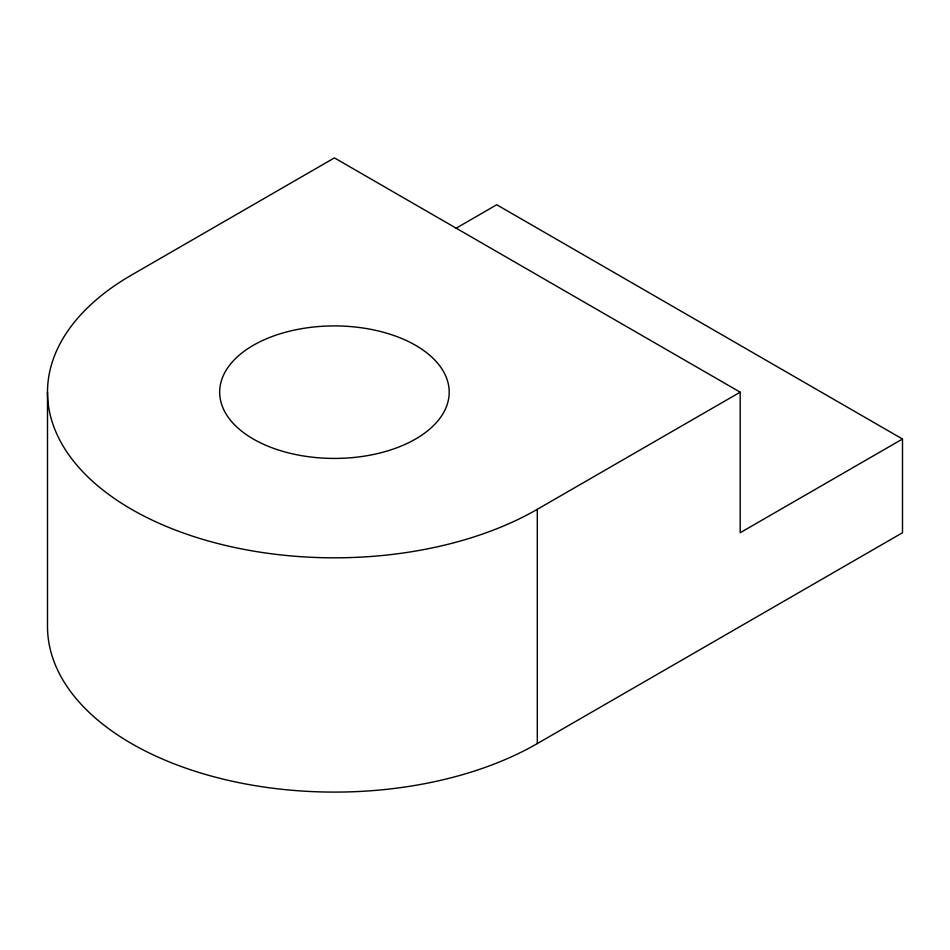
<?xml version="1.0" encoding="UTF-8"?>
<svg xmlns="http://www.w3.org/2000/svg" width="950" height="950" viewBox="0 0 950 950"><rect width="100%" height="100%" fill="white"/><g stroke="black" fill="none" stroke-linecap="round" stroke-linejoin="round"><path stroke-width="1.43" d="M455.834 228.368L496.731 204.761L902.5 439.031L902.5 532.736L537.308 743.577A286.924 165.656 0 0 1 224.627 779.487A286.924 165.656 0 0 1 47.5 626.442L47.5 392.172M740.193 392.172L334.424 157.902L131.539 275.037A286.924 165.656 0 0 0 131.539 509.307A286.924 165.656 0 0 0 537.308 509.307L740.193 392.172L740.193 532.736L902.5 439.031M537.308 509.307L537.308 743.577M277.044 449.552A114.772 66.263 0 0 0 449.196 392.172A114.772 66.263 0 0 0 277.044 334.792A114.772 66.263 0 0 0 277.044 449.552"/></g></svg>
